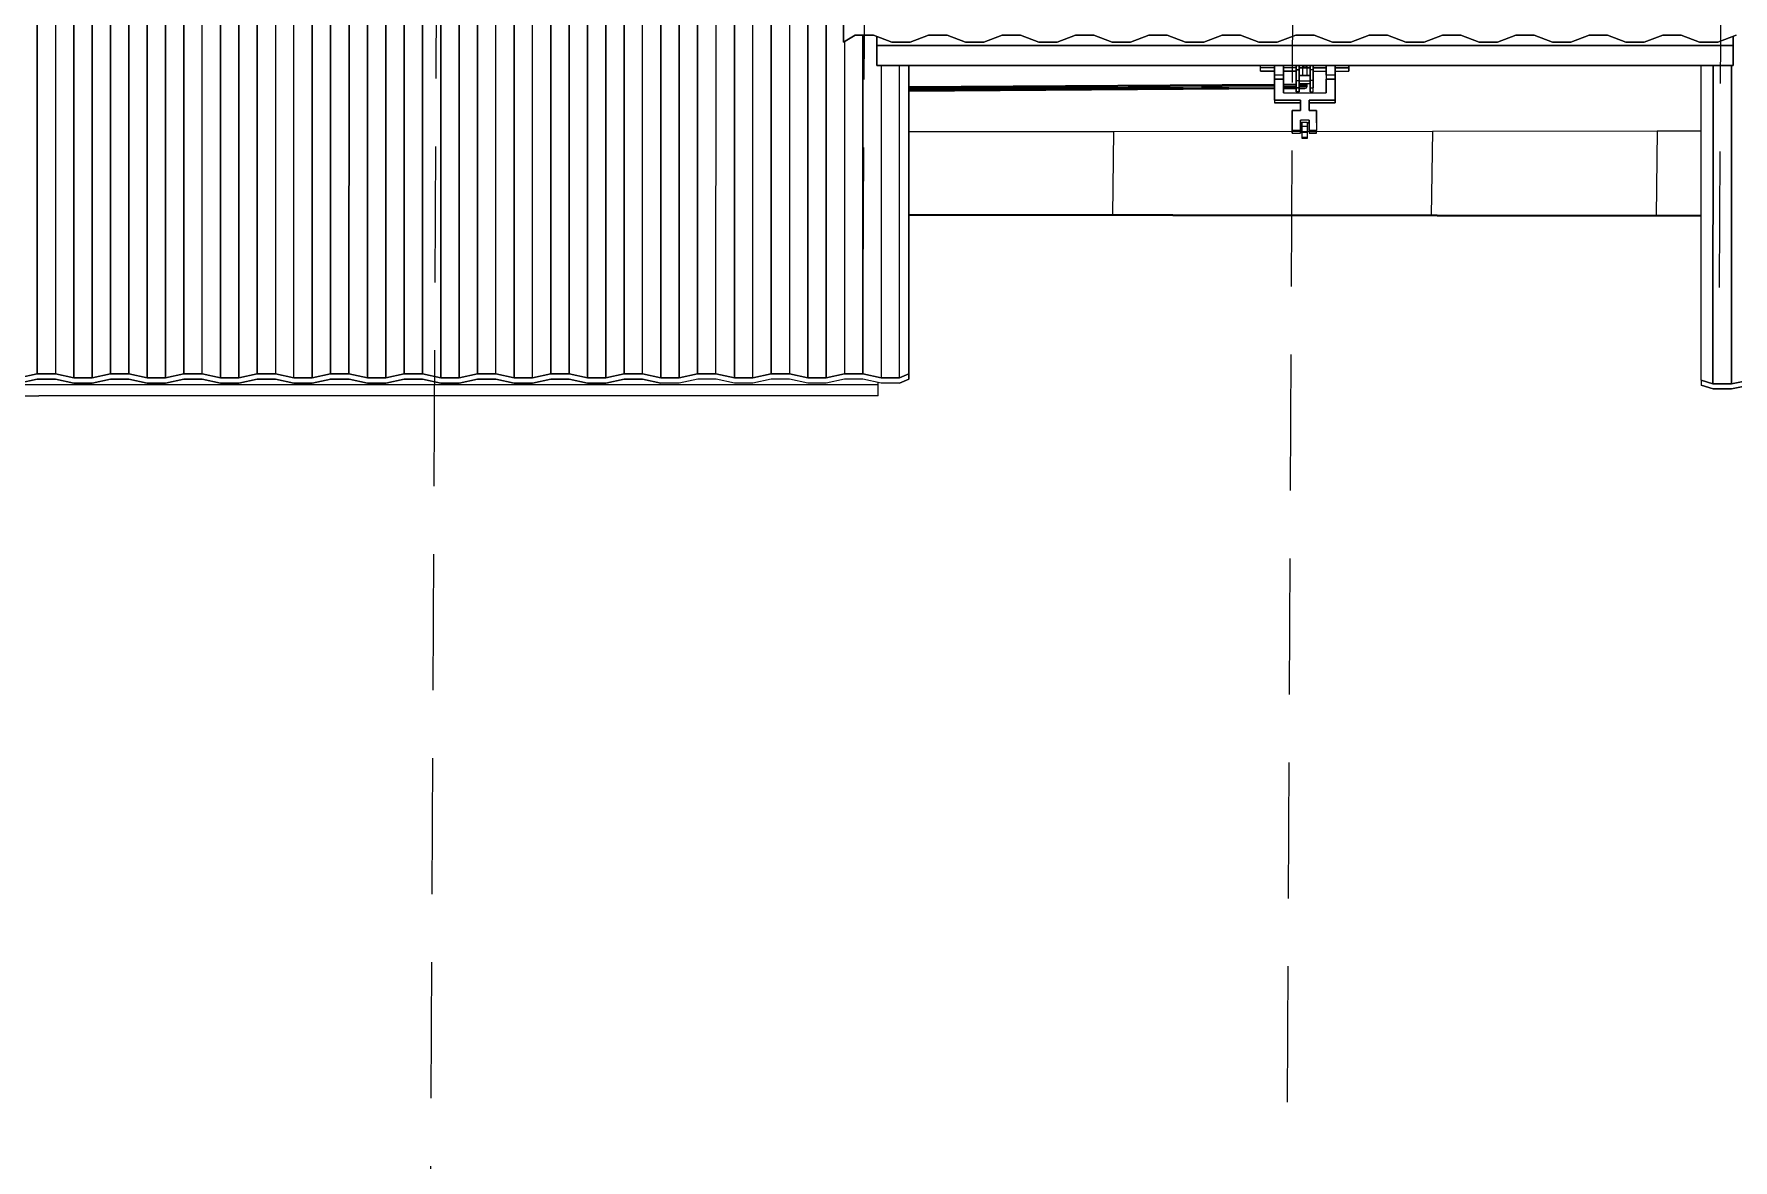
# Model space of a CAD drawing. Header units: millimetres. Extents: x -4997 to -4876, y -8737 to -8661.
# Drawn here: x -4934.07 to -4926.13, y -8713.15 to -8707.89 of the extents above; entities that cross this region are included whole.
import ezdxf

# ---------------------------------------------------------------- set-up
doc = ezdxf.new("R2010")
doc.units = ezdxf.units.MM
doc.header["$LTSCALE"] = 0.1
doc.linetypes.add('HIDDEN', pattern=[9.525, 6.35, -3.175])
for name, color, linetype in [('cobertura nova', 4, 'Continuous'), ('hachuras cobertura', 251, 'Continuous'), ('imagem', 7, 'Continuous'), ('layout cobertura', 251, 'Continuous'), ('visto', 9, 'Continuous')]:
    doc.layers.add(name, color=color, linetype=linetype)
doc.layers.add('coberturas', color=7, linetype='Continuous', lineweight=40)
picture_1 = doc.add_image_def('image1.jpg', size_in_pixel=(1920, 1080))

msp = doc.modelspace()

# ---------------------------------------------------------------- linework, layer by layer
at = {"layer": 'cobertura nova'}
for p, q in [((-4930.2881, -8701.5889), (-4930.2882, -8707.9273)), ((-4930.2882, -8707.927), (-4930.2881, -8701.5889)), ((-4930.288, -8707.8839), (-4930.2882, -8707.9273)), ((-4930.2882, -8707.9273), (-4930.288, -8707.8839)), ((-4930.2328, -8707.8935), (-4930.2882, -8707.9273)), ((-4930.2882, -8707.9273), (-4930.2328, -8707.8935)), ((-4930.2882, -8707.9273), (-4930.2882, -8707.9273)), ((-4930.2328, -8707.8935), (-4930.2328, -8707.8935)), ((-4930.2328, -8707.8935), (-4930.2328, -8707.8935)), ((-4930.1471, -8707.8935), (-4930.2328, -8707.8935)), ((-4930.2328, -8707.8935), (-4930.1471, -8707.8935)), ((-4930.1471, -8707.8935), (-4930.1471, -8707.8935)), ((-4930.1471, -8707.8935), (-4930.0614, -8707.9273)), ((-4930.0614, -8707.9273), (-4930.1471, -8707.8935)), ((-4930.1328, -8707.8991), (-4930.1328, -8707.973)), ((-4930.1328, -8707.9428), (-4930.1328, -8707.8991)), ((-4930.1328, -8707.8991), (-4930.1328, -8707.9428)), ((-4930.0528, -8707.9428), (-4930.1328, -8707.9428)), ((-4930.1328, -8708.0358), (-4930.1328, -8707.9428)), ((-4930.1328, -8707.9428), (-4930.0528, -8707.9428)), ((-4930.1328, -8707.9428), (-4930.1328, -8708.0358)), ((-4929.9757, -8707.9273), (-4930.0614, -8707.9273)), ((-4930.0614, -8707.9273), (-4929.9757, -8707.9273)), ((-4926.2128, -8707.9428), (-4930.0528, -8707.9428)), ((-4930.0528, -8707.9428), (-4926.2128, -8707.9428)), ((-4929.89, -8707.8935), (-4929.9757, -8707.9273)), ((-4929.9757, -8707.9273), (-4929.89, -8707.8935)), ((-4929.89, -8707.8935), (-4929.89, -8707.8935)), ((-4929.89, -8707.8935), (-4929.8043, -8707.8935)), ((-4929.8043, -8707.8935), (-4929.89, -8707.8935)), ((-4929.89, -8707.8935), (-4929.89, -8707.8935)), ((-4929.8043, -8707.8935), (-4929.8043, -8707.8935)), ((-4929.8043, -8707.8935), (-4929.7186, -8707.9273)), ((-4929.7186, -8707.9273), (-4929.8043, -8707.8935)), ((-4929.6328, -8707.9273), (-4929.7186, -8707.9273)), ((-4929.7186, -8707.9273), (-4929.6328, -8707.9273)), ((-4929.5471, -8707.8935), (-4929.6328, -8707.9273)), ((-4929.6328, -8707.9273), (-4929.5471, -8707.8935)), ((-4929.6328, -8707.9273), (-4929.6328, -8707.9273)), ((-4929.6328, -8707.9273), (-4929.6328, -8707.9273)), ((-4929.5471, -8707.8935), (-4929.5471, -8707.8935)), ((-4929.5471, -8707.8935), (-4929.4614, -8707.8935)), ((-4929.4614, -8707.8935), (-4929.5471, -8707.8935)), ((-4929.5471, -8707.8935), (-4929.5471, -8707.8935)), ((-4929.4614, -8707.8935), (-4929.4614, -8707.8935)), ((-4929.4614, -8707.8935), (-4929.3757, -8707.9273)), ((-4929.3757, -8707.9273), (-4929.4614, -8707.8935)), ((-4929.3757, -8707.9273), (-4929.3757, -8707.9273)), ((-4929.29, -8707.9273), (-4929.3757, -8707.9273)), ((-4929.3757, -8707.9273), (-4929.3757, -8707.9273)), ((-4929.3757, -8707.9273), (-4929.29, -8707.9273)), ((-4929.2043, -8707.8935), (-4929.29, -8707.9273)), ((-4929.29, -8707.9273), (-4929.2043, -8707.8935)), ((-4929.29, -8707.9273), (-4929.29, -8707.9273)), ((-4929.29, -8707.9273), (-4929.29, -8707.9273)), ((-4929.2043, -8707.8935), (-4929.2043, -8707.8935)), ((-4929.2043, -8707.8935), (-4929.1186, -8707.8935)), ((-4929.1186, -8707.8935), (-4929.2043, -8707.8935)), ((-4929.2043, -8707.8935), (-4929.2043, -8707.8935)), ((-4929.1186, -8707.8935), (-4929.1186, -8707.8935)), ((-4929.1186, -8707.8935), (-4929.0328, -8707.9273)), ((-4929.0328, -8707.9273), (-4929.1186, -8707.8935)), ((-4929.0328, -8707.9273), (-4929.0328, -8707.9273)), ((-4928.9471, -8707.9273), (-4929.0328, -8707.9273)), ((-4929.0328, -8707.9273), (-4929.0328, -8707.9273)), ((-4929.0328, -8707.9273), (-4928.9471, -8707.9273)), ((-4928.8614, -8707.8935), (-4928.9471, -8707.9273)), ((-4928.9471, -8707.9273), (-4928.8614, -8707.8935)), ((-4928.9471, -8707.9273), (-4928.9471, -8707.9273)), ((-4928.9471, -8707.9273), (-4928.9471, -8707.9273)), ((-4928.7757, -8707.8935), (-4928.8614, -8707.8935)), ((-4928.8614, -8707.8935), (-4928.8614, -8707.8935)), ((-4928.8614, -8707.8935), (-4928.7757, -8707.8935)), ((-4928.8614, -8707.8935), (-4928.8614, -8707.8935)), ((-4928.69, -8707.9273), (-4928.7757, -8707.8935)), ((-4928.7757, -8707.8935), (-4928.7757, -8707.8935)), ((-4928.7757, -8707.8935), (-4928.69, -8707.9273)), ((-4928.7757, -8707.8935), (-4928.7757, -8707.8935)), ((-4928.69, -8707.9273), (-4928.69, -8707.9273)), ((-4928.69, -8707.9273), (-4928.6043, -8707.9273)), ((-4928.6043, -8707.9273), (-4928.69, -8707.9273)), ((-4928.69, -8707.9273), (-4928.69, -8707.9273)), ((-4928.6043, -8707.9273), (-4928.5186, -8707.8935)), ((-4928.5186, -8707.8935), (-4928.6043, -8707.9273)), ((-4928.6043, -8707.9273), (-4928.6043, -8707.9273)), ((-4928.5186, -8707.8935), (-4928.5186, -8707.8935)), ((-4928.5186, -8707.8935), (-4928.4328, -8707.8935)), ((-4928.5186, -8707.8935), (-4928.5186, -8707.8935)), ((-4928.4328, -8707.8935), (-4928.5186, -8707.8935)), ((-4928.4328, -8707.8935), (-4928.4328, -8707.8935)), ((-4928.4328, -8707.8935), (-4928.3471, -8707.9273)), ((-4928.3471, -8707.9273), (-4928.4328, -8707.8935)), ((-4928.3471, -8707.9273), (-4928.3471, -8707.9273)), ((-4928.2614, -8707.9273), (-4928.3471, -8707.9273)), ((-4928.3471, -8707.9273), (-4928.3471, -8707.9273)), ((-4928.3471, -8707.9273), (-4928.2614, -8707.9273)), ((-4928.1757, -8707.8935), (-4928.2614, -8707.9273)), ((-4928.2614, -8707.9273), (-4928.1757, -8707.8935)), ((-4928.2614, -8707.9273), (-4928.2614, -8707.9273)), ((-4928.2614, -8707.9273), (-4928.2614, -8707.9273)), ((-4928.1757, -8707.8935), (-4928.1757, -8707.8935)), ((-4928.1757, -8707.8935), (-4928.09, -8707.8935)), ((-4928.09, -8707.8935), (-4928.1757, -8707.8935)), ((-4928.1757, -8707.8935), (-4928.1757, -8707.8935)), ((-4928.09, -8707.8935), (-4928.09, -8707.8935)), ((-4928.09, -8707.8935), (-4928.0043, -8707.9273)), ((-4928.0043, -8707.9273), (-4928.09, -8707.8935)), ((-4928.0043, -8707.9273), (-4928.0043, -8707.9273)), ((-4928.0043, -8707.9273), (-4927.9186, -8707.9273)), ((-4928.0043, -8707.9273), (-4928.0043, -8707.9273)), ((-4927.9186, -8707.9273), (-4928.0043, -8707.9273)), ((-4927.9186, -8707.9273), (-4927.8328, -8707.8935)), ((-4927.8328, -8707.8935), (-4927.9186, -8707.9273)), ((-4927.9186, -8707.9273), (-4927.9186, -8707.9273)), ((-4927.8328, -8707.8935), (-4927.8328, -8707.8935)), ((-4927.7471, -8707.8935), (-4927.8328, -8707.8935)), ((-4927.8328, -8707.8935), (-4927.8328, -8707.8935)), ((-4927.8328, -8707.8935), (-4927.7471, -8707.8935)), ((-4927.6614, -8707.9273), (-4927.7471, -8707.8935)), ((-4927.7471, -8707.8935), (-4927.7471, -8707.8935)), ((-4927.7471, -8707.8935), (-4927.6614, -8707.9273)), ((-4927.7471, -8707.8935), (-4927.7471, -8707.8935)), ((-4927.6614, -8707.9273), (-4927.6614, -8707.9273)), ((-4927.6614, -8707.9273), (-4927.5757, -8707.9273)), ((-4927.5757, -8707.9273), (-4927.6614, -8707.9273)), ((-4927.6614, -8707.9273), (-4927.6614, -8707.9273)), ((-4927.5757, -8707.9273), (-4927.49, -8707.8935)), ((-4927.49, -8707.8935), (-4927.5757, -8707.9273)), ((-4927.5757, -8707.9273), (-4927.5757, -8707.9273)), ((-4927.49, -8707.8935), (-4927.49, -8707.8935)), ((-4927.49, -8707.8935), (-4927.4043, -8707.8935)), ((-4927.4043, -8707.8935), (-4927.49, -8707.8935)), ((-4927.4043, -8707.8935), (-4927.4043, -8707.8935)), ((-4927.3186, -8707.9273), (-4927.4043, -8707.8935)), ((-4927.4043, -8707.8935), (-4927.4043, -8707.8935)), ((-4927.4043, -8707.8935), (-4927.3186, -8707.9273)), ((-4927.3186, -8707.9273), (-4927.3186, -8707.9273)), ((-4927.3186, -8707.9273), (-4927.2328, -8707.9273)), ((-4927.2328, -8707.9273), (-4927.3186, -8707.9273)), ((-4927.3186, -8707.9273), (-4927.3186, -8707.9273)), ((-4927.2328, -8707.9273), (-4927.1471, -8707.8935)), ((-4927.1471, -8707.8935), (-4927.2328, -8707.9273)), ((-4927.2328, -8707.9273), (-4927.2328, -8707.9273)), ((-4927.1471, -8707.8935), (-4927.1471, -8707.8935)), ((-4927.0614, -8707.8935), (-4927.1471, -8707.8935)), ((-4927.1471, -8707.8935), (-4927.1471, -8707.8935)), ((-4927.1471, -8707.8935), (-4927.0614, -8707.8935)), ((-4926.9757, -8707.9273), (-4927.0614, -8707.8935)), ((-4927.0614, -8707.8935), (-4927.0614, -8707.8935)), ((-4927.0614, -8707.8935), (-4926.9757, -8707.9273)), ((-4927.0614, -8707.8935), (-4927.0614, -8707.8935)), ((-4926.89, -8707.9273), (-4926.9757, -8707.9273)), ((-4926.9757, -8707.9273), (-4926.9757, -8707.9273)), ((-4926.9757, -8707.9273), (-4926.89, -8707.9273)), ((-4926.9757, -8707.9273), (-4926.9757, -8707.9273)), ((-4926.8043, -8707.8935), (-4926.89, -8707.9273)), ((-4926.89, -8707.9273), (-4926.8043, -8707.8935)), ((-4926.89, -8707.9273), (-4926.89, -8707.9273)), ((-4926.89, -8707.9273), (-4926.89, -8707.9273)), ((-4926.8043, -8707.8935), (-4926.8043, -8707.8935)), ((-4926.8043, -8707.8935), (-4926.7186, -8707.8935)), ((-4926.7186, -8707.8935), (-4926.8043, -8707.8935)), ((-4926.8043, -8707.8935), (-4926.8043, -8707.8935)), ((-4926.7186, -8707.8935), (-4926.7186, -8707.8935)), ((-4926.7186, -8707.8935), (-4926.6328, -8707.9273)), ((-4926.6328, -8707.9273), (-4926.7186, -8707.8935)), ((-4926.6328, -8707.9273), (-4926.6328, -8707.9273)), ((-4926.5471, -8707.9273), (-4926.6328, -8707.9273)), ((-4926.6328, -8707.9273), (-4926.6328, -8707.9273)), ((-4926.6328, -8707.9273), (-4926.5471, -8707.9273)), ((-4926.4614, -8707.8935), (-4926.5471, -8707.9273)), ((-4926.5471, -8707.9273), (-4926.4614, -8707.8935)), ((-4926.5471, -8707.9273), (-4926.5471, -8707.9273)), ((-4926.5471, -8707.9273), (-4926.5471, -8707.9273)), ((-4926.4614, -8707.8935), (-4926.3757, -8707.8935)), ((-4926.3757, -8707.8935), (-4926.4614, -8707.8935)), ((-4926.4614, -8707.8935), (-4926.4614, -8707.8935)), ((-4926.3757, -8707.8935), (-4926.29, -8707.9273)), ((-4926.3757, -8707.8935), (-4926.3757, -8707.8935)), ((-4926.29, -8707.9273), (-4926.3757, -8707.8935)), ((-4926.29, -8707.9273), (-4926.29, -8707.9273)), ((-4926.29, -8707.9273), (-4926.2043, -8707.9273)), ((-4926.2043, -8707.9273), (-4926.29, -8707.9273)), ((-4926.1328, -8707.9428), (-4926.2128, -8707.9428)), ((-4926.2128, -8707.9428), (-4926.1328, -8707.9428)), ((-4926.2043, -8707.9273), (-4926.1186, -8707.8935)), ((-4926.1186, -8707.8935), (-4926.2043, -8707.9273)), ((-4926.2043, -8707.9273), (-4926.2043, -8707.9273)), ((-4926.1328, -8707.8991), (-4926.1328, -8707.9428)), ((-4926.1328, -8707.8991), (-4926.1328, -8707.9731)), ((-4926.1328, -8707.9428), (-4926.1328, -8707.8991)), ((-4926.1328, -8707.9428), (-4926.1328, -8708.0358)), ((-4926.1328, -8708.0358), (-4926.1328, -8707.9428)), ((-4930.1328, -8707.973), (-4930.1328, -8708.0358)), ((-4930.1328, -8708.0358), (-4930.0528, -8708.0358)), ((-4930.0528, -8708.0358), (-4930.1328, -8708.0358)), ((-4930.1328, -8708.0358), (-4930.1328, -8708.0358)), ((-4930.0528, -8708.0358), (-4926.2128, -8708.0358)), ((-4926.2128, -8708.0358), (-4930.0528, -8708.0358)), ((-4929.9828, -8708.0358), (-4929.9828, -8709.4765)), ((-4929.9827, -8709.5004), (-4929.9826, -8708.0358)), ((-4928.3405, -8708.0462), (-4928.3405, -8708.0358)), ((-4928.2743, -8708.0358), (-4928.2743, -8708.0814)), ((-4928.2743, -8708.0814), (-4928.2743, -8708.0358)), ((-4928.2324, -8708.0358), (-4928.2324, -8708.0814)), ((-4928.2324, -8708.0814), (-4928.2324, -8708.0358)), ((-4928.1735, -8708.0565), (-4928.1735, -8708.0358)), ((-4928.1735, -8708.0358), (-4928.1735, -8708.0565)), ((-4928.159, -8708.0565), (-4928.159, -8708.0358)), ((-4928.159, -8708.0358), (-4928.159, -8708.0464)), ((-4928.159, -8708.0358), (-4928.159, -8708.0565)), ((-4928.1442, -8708.0358), (-4928.1442, -8708.0773)), ((-4928.1441, -8708.0358), (-4928.1442, -8708.0773)), ((-4928.1409, -8708.0464), (-4928.1409, -8708.0358)), ((-4928.1408, -8708.0358), (-4928.1408, -8708.0464)), ((-4928.1329, -8708.0358), (-4928.1329, -8708.0464)), ((-4928.1328, -8708.0358), (-4928.1329, -8708.0464)), ((-4928.125, -8708.0358), (-4928.125, -8708.0464)), ((-4928.1249, -8708.0358), (-4928.125, -8708.0464)), ((-4928.1217, -8708.0773), (-4928.1217, -8708.0358)), ((-4928.1079, -8708.0358), (-4928.1079, -8708.0565)), ((-4928.1079, -8708.0565), (-4928.1079, -8708.0358)), ((-4928.1079, -8708.0358), (-4928.1079, -8708.0464)), ((-4928.1079, -8708.0378), (-4928.1079, -8708.0378)), ((-4928.0935, -8708.0565), (-4928.0935, -8708.0358)), ((-4928.0935, -8708.0358), (-4928.0935, -8708.0565)), ((-4928.0935, -8708.0462), (-4928.0935, -8708.0358)), ((-4928.0935, -8708.0378), (-4928.0935, -8708.0378)), ((-4928.0333, -8708.0358), (-4928.0333, -8708.0814)), ((-4928.0333, -8708.0814), (-4928.0333, -8708.0358)), ((-4927.9914, -8708.0814), (-4927.9914, -8708.0358)), ((-4927.9914, -8708.0358), (-4927.9914, -8708.0814)), ((-4927.9268, -8708.0538), (-4927.9268, -8708.0358)), ((-4927.9268, -8708.0462), (-4927.9268, -8708.0358)), ((-4927.9268, -8708.0358), (-4927.9268, -8708.0462)), ((-4926.2816, -8709.5053), (-4926.2815, -8708.0358)), ((-4926.2128, -8708.0358), (-4926.1328, -8708.0358)), ((-4926.1328, -8708.0358), (-4926.2128, -8708.0358)), ((-4926.1328, -8707.9731), (-4926.1328, -8708.0358)), ((-4928.2743, -8708.0462), (-4928.3405, -8708.0462)), ((-4928.3405, -8708.0624), (-4928.3405, -8708.0462)), ((-4928.2743, -8708.0624), (-4928.3405, -8708.0624)), ((-4928.3405, -8708.0624), (-4928.2743, -8708.0624)), ((-4928.2743, -8708.1242), (-4928.2743, -8708.0624)), ((-4928.2743, -8708.0814), (-4928.2743, -8708.0994)), ((-4928.2324, -8708.0814), (-4928.2743, -8708.0814)), ((-4928.2743, -8708.0993), (-4928.2743, -8708.0814)), ((-4928.2743, -8708.1628), (-4928.2743, -8708.0993)), ((-4928.2743, -8708.0993), (-4928.2324, -8708.0993)), ((-4928.2743, -8708.0994), (-4928.2743, -8708.1629)), ((-4928.2324, -8708.0994), (-4928.2743, -8708.0994)), ((-4928.2743, -8708.1628), (-4928.2743, -8708.1112)), ((-4928.2743, -8708.1112), (-4928.2743, -8708.1269)), ((-4928.1735, -8708.0462), (-4928.2324, -8708.0462)), ((-4928.1735, -8708.0624), (-4928.2324, -8708.0624)), ((-4928.2324, -8708.0624), (-4928.1735, -8708.0624)), ((-4928.2324, -8708.0993), (-4928.2324, -8708.0624)), ((-4928.2324, -8708.0814), (-4928.2324, -8708.0993)), ((-4928.2324, -8708.0993), (-4928.2324, -8708.1628)), ((-4928.2324, -8708.1629), (-4928.2324, -8708.0994)), ((-4928.2324, -8708.0994), (-4928.2324, -8708.1111)), ((-4928.2324, -8708.1628), (-4928.2324, -8708.1111)), ((-4928.2324, -8708.1112), (-4928.2324, -8708.1628)), ((-4928.2324, -8708.1113), (-4928.2324, -8708.1239)), ((-4928.1735, -8708.1059), (-4928.1735, -8708.0565)), ((-4928.1735, -8708.0565), (-4928.1735, -8708.0565)), ((-4928.1735, -8708.0565), (-4928.159, -8708.0565)), ((-4928.159, -8708.0565), (-4928.1735, -8708.0565)), ((-4928.1735, -8708.0565), (-4928.1735, -8708.1059)), ((-4928.1735, -8708.1406), (-4928.1735, -8708.1059)), ((-4928.1735, -8708.1059), (-4928.159, -8708.1059)), ((-4928.1735, -8708.1059), (-4928.1735, -8708.1406)), ((-4928.159, -8708.0464), (-4928.159, -8708.082)), ((-4928.159, -8708.0464), (-4928.159, -8708.0464)), ((-4928.159, -8708.0464), (-4928.1442, -8708.0464)), ((-4928.1442, -8708.0464), (-4928.159, -8708.0464)), ((-4928.159, -8708.1059), (-4928.159, -8708.0565)), ((-4928.159, -8708.0565), (-4928.159, -8708.1059)), ((-4928.159, -8708.082), (-4928.159, -8708.1071)), ((-4928.159, -8708.082), (-4928.159, -8708.082)), ((-4928.159, -8708.082), (-4928.1079, -8708.082)), ((-4928.1079, -8708.082), (-4928.159, -8708.082)), ((-4928.159, -8708.1406), (-4928.159, -8708.1059)), ((-4928.159, -8708.1059), (-4928.159, -8708.1406)), ((-4928.159, -8708.1205), (-4928.159, -8708.1071)), ((-4928.159, -8708.1071), (-4928.1079, -8708.1071)), ((-4928.159, -8708.1071), (-4928.159, -8708.1205)), ((-4928.159, -8708.1205), (-4928.1079, -8708.1205)), ((-4928.159, -8708.1205), (-4928.159, -8708.1234)), ((-4928.1442, -8708.1205), (-4928.1442, -8708.1329)), ((-4928.1435, -8708.1205), (-4928.1442, -8708.1329)), ((-4928.1441, -8708.0464), (-4928.1079, -8708.0464)), ((-4928.1079, -8708.0464), (-4928.1441, -8708.0464)), ((-4928.1409, -8708.126), (-4928.1409, -8708.1205)), ((-4928.1401, -8708.1205), (-4928.1409, -8708.126)), ((-4928.1329, -8708.1205), (-4928.1329, -8708.1232)), ((-4928.1325, -8708.1205), (-4928.1329, -8708.1232)), ((-4928.125, -8708.126), (-4928.1246, -8708.1205)), ((-4928.125, -8708.126), (-4928.125, -8708.1205)), ((-4928.1217, -8708.1329), (-4928.1217, -8708.1205)), ((-4928.1079, -8708.0565), (-4928.1079, -8708.1059)), ((-4928.0935, -8708.0565), (-4928.1079, -8708.0565)), ((-4928.1079, -8708.1059), (-4928.1079, -8708.0565)), ((-4928.1079, -8708.1059), (-4928.1079, -8708.1406)), ((-4928.0935, -8708.1059), (-4928.1079, -8708.1059)), ((-4928.1079, -8708.1406), (-4928.1079, -8708.1059)), ((-4928.0935, -8708.0624), (-4928.0935, -8708.0462)), ((-4928.0935, -8708.0462), (-4928.0333, -8708.0462)), ((-4928.0935, -8708.089), (-4928.0935, -8708.0462)), ((-4928.0333, -8708.0462), (-4928.0935, -8708.0462)), ((-4928.0935, -8708.1059), (-4928.0935, -8708.0565)), ((-4928.0935, -8708.0565), (-4928.0935, -8708.1059)), ((-4928.0935, -8708.0624), (-4928.0333, -8708.0624)), ((-4928.0935, -8708.1406), (-4928.0935, -8708.1059)), ((-4928.0935, -8708.1059), (-4928.0935, -8708.1406)), ((-4928.0333, -8708.0814), (-4928.0333, -8708.0624)), ((-4928.0333, -8708.0624), (-4928.0333, -8708.1111)), ((-4928.0333, -8708.0814), (-4928.0333, -8708.0993)), ((-4927.9914, -8708.0814), (-4928.0333, -8708.0814)), ((-4928.0333, -8708.1628), (-4928.0333, -8708.0993)), ((-4928.0333, -8708.0993), (-4927.9914, -8708.0993)), ((-4928.0333, -8708.0994), (-4928.0333, -8708.1629)), ((-4927.9914, -8708.0994), (-4928.0333, -8708.0994)), ((-4928.0333, -8708.1111), (-4928.0333, -8708.1111)), ((-4928.0333, -8708.1111), (-4928.0333, -8708.1626)), ((-4928.0333, -8708.1112), (-4928.0333, -8708.1112)), ((-4927.9914, -8708.0462), (-4927.9268, -8708.0462)), ((-4927.9268, -8708.0462), (-4927.9914, -8708.0462)), ((-4927.9914, -8708.0624), (-4927.9268, -8708.0624)), ((-4927.9914, -8708.0993), (-4927.9914, -8708.0814)), ((-4927.9914, -8708.0814), (-4927.9914, -8708.0993)), ((-4927.9914, -8708.0993), (-4927.9914, -8708.1628)), ((-4927.9914, -8708.1629), (-4927.9914, -8708.0994)), ((-4927.9268, -8708.0624), (-4927.9268, -8708.0462)), ((-4927.9268, -8708.0462), (-4927.9268, -8708.0624)), ((-4927.9268, -8708.0538), (-4927.9268, -8708.0624)), ((-4928.2743, -8708.1242), (-4929.9826, -8708.1359)), ((-4929.9826, -8708.137), (-4928.2743, -8708.1269)), ((-4929.9826, -8708.1389), (-4928.2743, -8708.1271)), ((-4929.9826, -8708.1413), (-4928.2743, -8708.1336)), ((-4929.9826, -8708.1459), (-4928.2743, -8708.134)), ((-4929.9826, -8708.1483), (-4928.2743, -8708.1405)), ((-4929.9826, -8708.1529), (-4928.2743, -8708.1408)), ((-4928.2743, -8708.1435), (-4929.9826, -8708.1539)), ((-4929.9826, -8708.1558), (-4928.2743, -8708.1436)), ((-4928.2743, -8708.1983), (-4928.2743, -8708.1628)), ((-4928.2743, -8708.1629), (-4928.2743, -8708.1984)), ((-4928.2743, -8708.1984), (-4928.2743, -8708.1983)), ((-4928.2324, -8708.1983), (-4928.2743, -8708.1983)), ((-4928.2743, -8708.1983), (-4928.2743, -8708.1984)), ((-4928.2743, -8708.1984), (-4928.2743, -8708.2102)), ((-4928.2743, -8708.1984), (-4928.2324, -8708.1984)), ((-4928.1735, -8708.1235), (-4928.2324, -8708.1239)), ((-4928.2324, -8708.1267), (-4928.1735, -8708.1263)), ((-4928.2324, -8708.1268), (-4928.1735, -8708.1264)), ((-4928.2324, -8708.1334), (-4928.1735, -8708.1331)), ((-4928.2324, -8708.1337), (-4928.1735, -8708.1333)), ((-4928.2324, -8708.1403), (-4928.1735, -8708.14)), ((-4928.2324, -8708.1405), (-4928.1735, -8708.1401)), ((-4928.1735, -8708.1429), (-4928.2324, -8708.1432)), ((-4928.2324, -8708.1433), (-4928.1735, -8708.1429)), ((-4928.2324, -8708.1628), (-4928.1526, -8708.1628)), ((-4928.1526, -8708.1983), (-4928.2324, -8708.1983)), ((-4928.2324, -8708.1984), (-4928.1526, -8708.1984)), ((-4928.1735, -8708.1593), (-4928.1735, -8708.1406)), ((-4928.1735, -8708.1406), (-4928.1735, -8708.1406)), ((-4928.1735, -8708.1406), (-4928.159, -8708.1406)), ((-4928.159, -8708.1406), (-4928.1735, -8708.1406)), ((-4928.1735, -8708.1406), (-4928.1735, -8708.1593)), ((-4928.1735, -8708.1429), (-4928.1735, -8708.1541)), ((-4928.1735, -8708.1541), (-4928.1735, -8708.1593)), ((-4928.159, -8708.1593), (-4928.1735, -8708.1593)), ((-4928.1735, -8708.1593), (-4928.1735, -8708.1593)), ((-4928.1735, -8708.1593), (-4928.159, -8708.1593)), ((-4928.1442, -8708.1233), (-4928.159, -8708.1234)), ((-4928.159, -8708.1263), (-4928.1442, -8708.1262)), ((-4928.159, -8708.1262), (-4928.1442, -8708.1262)), ((-4928.159, -8708.1332), (-4928.1217, -8708.1329)), ((-4928.159, -8708.1331), (-4928.1217, -8708.1329)), ((-4928.159, -8708.14), (-4928.125, -8708.1398)), ((-4928.159, -8708.1399), (-4928.125, -8708.1398)), ((-4928.159, -8708.1593), (-4928.159, -8708.1406)), ((-4928.159, -8708.1406), (-4928.159, -8708.1593)), ((-4928.1329, -8708.1426), (-4928.159, -8708.1428)), ((-4928.159, -8708.1428), (-4928.1329, -8708.1426)), ((-4928.159, -8708.1428), (-4928.159, -8708.1541)), ((-4928.159, -8708.1541), (-4928.159, -8708.1593)), ((-4928.1526, -8708.1628), (-4928.1131, -8708.1628)), ((-4928.1526, -8708.246), (-4928.1526, -8708.1983)), ((-4928.1526, -8708.1984), (-4928.1526, -8708.2102)), ((-4928.1526, -8708.1984), (-4928.1526, -8708.246)), ((-4928.1409, -8708.126), (-4928.1442, -8708.1329)), ((-4928.1329, -8708.1232), (-4928.1409, -8708.126)), ((-4928.1409, -8708.1262), (-4928.125, -8708.126)), ((-4928.1409, -8708.1261), (-4928.125, -8708.126)), ((-4928.125, -8708.126), (-4928.1329, -8708.1232)), ((-4928.1329, -8708.1426), (-4928.125, -8708.1398)), ((-4928.1217, -8708.1329), (-4928.125, -8708.126)), ((-4928.125, -8708.1398), (-4928.1217, -8708.1329)), ((-4928.1131, -8708.1628), (-4928.0333, -8708.1628)), ((-4928.0333, -8708.1983), (-4928.1131, -8708.1983)), ((-4928.1131, -8708.1983), (-4928.1131, -8708.246)), ((-4928.1131, -8708.1984), (-4928.0333, -8708.1984)), ((-4928.1131, -8708.246), (-4928.1131, -8708.1984)), ((-4928.1079, -8708.1406), (-4928.1079, -8708.1593)), ((-4928.1079, -8708.1593), (-4928.1079, -8708.1406)), ((-4928.1079, -8708.1406), (-4928.0935, -8708.1406)), ((-4928.1079, -8708.1593), (-4928.0935, -8708.1593)), ((-4928.0935, -8708.1406), (-4928.0935, -8708.1406)), ((-4928.0935, -8708.1593), (-4928.0935, -8708.1406)), ((-4928.0935, -8708.1593), (-4928.0935, -8708.1541)), ((-4928.0935, -8708.1593), (-4928.0935, -8708.1593)), ((-4928.0935, -8708.1593), (-4928.0935, -8708.1593)), ((-4927.9914, -8708.1983), (-4928.0333, -8708.1983)), ((-4928.0333, -8708.1984), (-4927.9914, -8708.1984)), ((-4927.9914, -8708.1628), (-4927.9914, -8708.1983)), ((-4927.9914, -8708.1746), (-4927.9914, -8708.1628)), ((-4927.9914, -8708.1984), (-4927.9914, -8708.1629)), ((-4927.9914, -8708.1983), (-4927.9914, -8708.1984)), ((-4927.9914, -8708.1984), (-4927.9914, -8708.1983)), ((-4927.9914, -8708.2102), (-4927.9914, -8708.1984)), ((-4927.9914, -8708.1984), (-4927.9914, -8708.2102)), ((-4928.2743, -8708.21), (-4928.2324, -8708.21)), ((-4928.2324, -8708.2102), (-4928.2743, -8708.2102)), ((-4928.2324, -8708.21), (-4928.1526, -8708.2101)), ((-4928.1526, -8708.2102), (-4928.2324, -8708.2102)), ((-4928.1919, -8708.2915), (-4928.1919, -8708.246)), ((-4928.1919, -8708.246), (-4928.1526, -8708.246)), ((-4928.1526, -8708.246), (-4928.1919, -8708.246)), ((-4928.1919, -8708.246), (-4928.1919, -8708.246)), ((-4928.1919, -8708.246), (-4928.1919, -8708.2915)), ((-4928.1919, -8708.2577), (-4928.1919, -8708.2915)), ((-4928.1526, -8708.2101), (-4928.1526, -8708.2459)), ((-4928.1131, -8708.2101), (-4928.0333, -8708.2101)), ((-4928.0333, -8708.2102), (-4928.1131, -8708.2102)), ((-4928.1131, -8708.246), (-4928.0778, -8708.246)), ((-4928.0778, -8708.246), (-4928.1131, -8708.246)), ((-4928.0778, -8708.246), (-4928.0778, -8708.2915)), ((-4928.0778, -8708.2915), (-4928.0778, -8708.246)), ((-4928.0778, -8708.246), (-4928.0778, -8708.246)), ((-4928.0778, -8708.3032), (-4928.0778, -8708.2577)), ((-4928.0333, -8708.2101), (-4927.9914, -8708.2101)), ((-4927.9914, -8708.2102), (-4928.0333, -8708.2102)), ((-4927.9914, -8708.2102), (-4927.9914, -8708.2102)), ((-4928.1919, -8708.3397), (-4928.1919, -8708.2915)), ((-4928.1919, -8708.2915), (-4928.1919, -8708.3397)), ((-4928.1526, -8708.3397), (-4928.1919, -8708.3397)), ((-4928.1919, -8708.3514), (-4928.1919, -8708.3397)), ((-4928.1919, -8708.3397), (-4928.1526, -8708.3397)), ((-4928.1919, -8708.3397), (-4928.1919, -8708.3514)), ((-4928.1919, -8708.3514), (-4928.1526, -8708.3514)), ((-4928.1131, -8708.2915), (-4928.1526, -8708.2915)), ((-4928.1526, -8708.2915), (-4928.1526, -8708.3397)), ((-4928.1526, -8708.3032), (-4928.1526, -8708.2915)), ((-4928.1526, -8708.3397), (-4928.1526, -8708.2915)), ((-4928.1526, -8708.2915), (-4928.1526, -8708.3032)), ((-4928.1459, -8708.3032), (-4928.1526, -8708.3032)), ((-4928.1526, -8708.3032), (-4928.1459, -8708.3032)), ((-4928.1526, -8708.3032), (-4928.1526, -8708.3514)), ((-4928.1526, -8708.3397), (-4928.1526, -8708.3397)), ((-4928.1526, -8708.3397), (-4928.1526, -8708.3514)), ((-4928.1526, -8708.3514), (-4928.1526, -8708.3397)), ((-4928.1459, -8708.3189), (-4928.1459, -8708.2999)), ((-4928.1459, -8708.2999), (-4928.1216, -8708.2999)), ((-4928.1459, -8708.3491), (-4928.1459, -8708.3189)), ((-4928.1459, -8708.3189), (-4928.1216, -8708.3189)), ((-4928.1459, -8708.3728), (-4928.1459, -8708.3491)), ((-4928.1216, -8708.3491), (-4928.1459, -8708.3491)), ((-4928.1216, -8708.2999), (-4928.1216, -8708.3189)), ((-4928.1131, -8708.3032), (-4928.1216, -8708.3032)), ((-4928.1216, -8708.3032), (-4928.1131, -8708.3032)), ((-4928.1216, -8708.3189), (-4928.1216, -8708.3491)), ((-4928.1216, -8708.3491), (-4928.1216, -8708.3728)), ((-4928.1131, -8708.3397), (-4928.1131, -8708.2915)), ((-4928.1131, -8708.2915), (-4928.1131, -8708.3032)), ((-4928.1131, -8708.3032), (-4928.1131, -8708.2915)), ((-4928.1131, -8708.2915), (-4928.1131, -8708.3397)), ((-4928.1131, -8708.3397), (-4928.1131, -8708.3032)), ((-4928.1131, -8708.3032), (-4928.1131, -8708.3397)), ((-4928.0778, -8708.3397), (-4928.1131, -8708.3397)), ((-4928.1131, -8708.3397), (-4928.1131, -8708.3514)), ((-4928.1131, -8708.3397), (-4928.1131, -8708.3397)), ((-4928.0778, -8708.3514), (-4928.1131, -8708.3514)), ((-4928.1131, -8708.3514), (-4928.0778, -8708.3514)), ((-4928.0778, -8708.2915), (-4928.0778, -8708.3397)), ((-4928.0778, -8708.3514), (-4928.0778, -8708.3397)), ((-4928.1459, -8708.3762), (-4928.1459, -8708.3728)), ((-4928.1216, -8708.3728), (-4928.1459, -8708.3728)), ((-4928.1216, -8708.3762), (-4928.1459, -8708.3762)), ((-4928.1216, -8708.3728), (-4928.1216, -8708.3762)), ((-4934.1405, -8709.4951), (-4934.0548, -8709.4765)), ((-4934.0548, -8709.4765), (-4934.1405, -8709.4951)), ((-4934.0547, -8709.5004), (-4934.1404, -8709.519)), ((-4934.1404, -8709.519), (-4934.0547, -8709.5004)), ((-4934.0462, -8709.5275), (-4934.1262, -8709.5275)), ((-4934.0548, -8709.4765), (-4933.9691, -8709.4765)), ((-4933.9691, -8709.4765), (-4934.0548, -8709.4765)), ((-4934.0547, -8709.4765), (-4934.0547, -8709.4765)), ((-4934.0547, -8709.4765), (-4934.0547, -8709.4765)), ((-4933.969, -8709.5004), (-4934.0547, -8709.5004)), ((-4934.0547, -8709.5004), (-4933.969, -8709.5004)), ((-4930.2062, -8709.5275), (-4934.0462, -8709.5275)), ((-4933.9691, -8709.4765), (-4933.8834, -8709.4951)), ((-4933.8834, -8709.4951), (-4933.9691, -8709.4765)), ((-4933.969, -8709.4765), (-4933.969, -8709.4765)), ((-4933.969, -8709.4765), (-4933.969, -8709.4765)), ((-4933.8833, -8709.519), (-4933.969, -8709.5004)), ((-4933.969, -8709.5004), (-4933.8833, -8709.519)), ((-4933.8834, -8709.4951), (-4933.7977, -8709.4951)), ((-4933.7977, -8709.4951), (-4933.8834, -8709.4951)), ((-4933.8833, -8709.4951), (-4933.8833, -8709.4951)), ((-4933.7976, -8709.519), (-4933.8833, -8709.519)), ((-4933.8833, -8709.519), (-4933.7976, -8709.519)), ((-4933.7977, -8709.4951), (-4933.712, -8709.4765)), ((-4933.712, -8709.4765), (-4933.7977, -8709.4951)), ((-4933.7976, -8709.4951), (-4933.7976, -8709.4951)), ((-4933.7976, -8709.4951), (-4933.7976, -8709.4951)), ((-4933.7118, -8709.5004), (-4933.7976, -8709.519)), ((-4933.7976, -8709.519), (-4933.7118, -8709.5004)), ((-4933.712, -8709.4765), (-4933.6262, -8709.4765)), ((-4933.6262, -8709.4765), (-4933.712, -8709.4765)), ((-4933.7118, -8709.4765), (-4933.7118, -8709.4765)), ((-4933.7118, -8709.4765), (-4933.7118, -8709.4765)), ((-4933.6261, -8709.5004), (-4933.7118, -8709.5004)), ((-4933.7118, -8709.5004), (-4933.6261, -8709.5004)), ((-4933.6262, -8709.4765), (-4933.5405, -8709.4951)), ((-4933.5405, -8709.4951), (-4933.6262, -8709.4765)), ((-4933.6261, -8709.4765), (-4933.6261, -8709.4765)), ((-4933.6261, -8709.4765), (-4933.6261, -8709.4765)), ((-4933.5404, -8709.519), (-4933.6261, -8709.5004)), ((-4933.6261, -8709.5004), (-4933.5404, -8709.519)), ((-4933.5405, -8709.4951), (-4933.4548, -8709.4951)), ((-4933.4548, -8709.4951), (-4933.5405, -8709.4951)), ((-4933.5404, -8709.4951), (-4933.5404, -8709.4951)), ((-4933.5404, -8709.4951), (-4933.5404, -8709.4951)), ((-4933.4547, -8709.519), (-4933.5404, -8709.519)), ((-4933.5404, -8709.519), (-4933.4547, -8709.519)), ((-4933.4548, -8709.4951), (-4933.3691, -8709.4765)), ((-4933.3691, -8709.4765), (-4933.4548, -8709.4951)), ((-4933.4547, -8709.4951), (-4933.4547, -8709.4951)), ((-4933.4547, -8709.4951), (-4933.4547, -8709.4951)), ((-4933.369, -8709.5004), (-4933.4547, -8709.519)), ((-4933.4547, -8709.519), (-4933.369, -8709.5004)), ((-4933.3691, -8709.4765), (-4933.2834, -8709.4765)), ((-4933.2834, -8709.4765), (-4933.3691, -8709.4765)), ((-4933.369, -8709.4765), (-4933.369, -8709.4765)), ((-4933.369, -8709.4765), (-4933.369, -8709.4765)), ((-4933.2833, -8709.5004), (-4933.369, -8709.5004)), ((-4933.369, -8709.5004), (-4933.2833, -8709.5004)), ((-4933.2834, -8709.4765), (-4933.1977, -8709.4951)), ((-4933.1977, -8709.4951), (-4933.2834, -8709.4765)), ((-4933.2833, -8709.4765), (-4933.2833, -8709.4765)), ((-4933.2833, -8709.4765), (-4933.2833, -8709.4765)), ((-4933.1976, -8709.519), (-4933.2833, -8709.5004)), ((-4933.2833, -8709.5004), (-4933.1976, -8709.519)), ((-4933.1977, -8709.4951), (-4933.112, -8709.4951)), ((-4933.112, -8709.4951), (-4933.1977, -8709.4951)), ((-4933.1976, -8709.4951), (-4933.1976, -8709.4951)), ((-4933.1976, -8709.4951), (-4933.1976, -8709.4951)), ((-4933.1118, -8709.519), (-4933.1976, -8709.519)), ((-4933.1976, -8709.519), (-4933.1118, -8709.519)), ((-4933.112, -8709.4951), (-4933.0262, -8709.4765)), ((-4933.0262, -8709.4765), (-4933.112, -8709.4951)), ((-4933.1118, -8709.4951), (-4933.1118, -8709.4951)), ((-4933.1118, -8709.4951), (-4933.1118, -8709.4951)), ((-4933.0261, -8709.5004), (-4933.1118, -8709.519)), ((-4933.1118, -8709.519), (-4933.0261, -8709.5004)), ((-4933.0262, -8709.4765), (-4932.9405, -8709.4765)), ((-4932.9405, -8709.4765), (-4933.0262, -8709.4765)), ((-4933.0261, -8709.4765), (-4933.0261, -8709.4765)), ((-4933.0261, -8709.4765), (-4933.0261, -8709.4765)), ((-4932.9404, -8709.5004), (-4933.0261, -8709.5004)), ((-4933.0261, -8709.5004), (-4932.9404, -8709.5004)), ((-4932.9405, -8709.4765), (-4932.8548, -8709.4951)), ((-4932.8548, -8709.4951), (-4932.9405, -8709.4765)), ((-4932.9404, -8709.4765), (-4932.9404, -8709.4765)), ((-4932.8547, -8709.519), (-4932.9404, -8709.5004)), ((-4932.9404, -8709.5004), (-4932.8547, -8709.519)), ((-4932.8548, -8709.4951), (-4932.7691, -8709.4951)), ((-4932.7691, -8709.4951), (-4932.8548, -8709.4951)), ((-4932.8547, -8709.4951), (-4932.8547, -8709.4951)), ((-4932.8547, -8709.4951), (-4932.8547, -8709.4951)), ((-4932.769, -8709.519), (-4932.8547, -8709.519)), ((-4932.8547, -8709.519), (-4932.769, -8709.519)), ((-4932.7691, -8709.4951), (-4932.6834, -8709.4765)), ((-4932.6834, -8709.4765), (-4932.7691, -8709.4951)), ((-4932.769, -8709.4951), (-4932.769, -8709.4951)), ((-4932.769, -8709.4951), (-4932.769, -8709.4951)), ((-4932.6833, -8709.5004), (-4932.769, -8709.519)), ((-4932.769, -8709.519), (-4932.6833, -8709.5004)), ((-4932.6613, -8709.5004), (-4932.6855, -8709.5009)), ((-4932.6834, -8709.4765), (-4932.5977, -8709.4765)), ((-4932.5977, -8709.4765), (-4932.6834, -8709.4765)), ((-4932.6833, -8709.4765), (-4932.6833, -8709.4765)), ((-4932.6833, -8709.4765), (-4932.6833, -8709.4765)), ((-4932.5976, -8709.5004), (-4932.6833, -8709.5004)), ((-4932.6833, -8709.5004), (-4932.5976, -8709.5004)), ((-4932.5977, -8709.4765), (-4932.512, -8709.4951)), ((-4932.512, -8709.4951), (-4932.5977, -8709.4765)), ((-4932.5976, -8709.4765), (-4932.5976, -8709.4766)), ((-4932.5976, -8709.4766), (-4932.5976, -8709.4765)), ((-4932.5118, -8709.519), (-4932.5976, -8709.5004)), ((-4932.5976, -8709.5004), (-4932.5118, -8709.519)), ((-4932.512, -8709.4951), (-4932.4262, -8709.4951)), ((-4932.4262, -8709.4951), (-4932.512, -8709.4951)), ((-4932.5118, -8709.4951), (-4932.5118, -8709.4951)), ((-4932.5118, -8709.4951), (-4932.5118, -8709.4951)), ((-4932.4261, -8709.519), (-4932.5118, -8709.519)), ((-4932.5118, -8709.519), (-4932.4261, -8709.519)), ((-4932.4262, -8709.4951), (-4932.3405, -8709.4765)), ((-4932.3405, -8709.4765), (-4932.4262, -8709.4951)), ((-4932.4261, -8709.4951), (-4932.4261, -8709.4951)), ((-4932.4261, -8709.4951), (-4932.4261, -8709.4951)), ((-4932.3404, -8709.5004), (-4932.4261, -8709.519)), ((-4932.4261, -8709.519), (-4932.3404, -8709.5004)), ((-4932.3405, -8709.4765), (-4932.2548, -8709.4765)), ((-4932.2548, -8709.4765), (-4932.3405, -8709.4765)), ((-4932.3404, -8709.4765), (-4932.3404, -8709.4765)), ((-4932.2547, -8709.5004), (-4932.3404, -8709.5004)), ((-4932.3404, -8709.5004), (-4932.2547, -8709.5004)), ((-4932.2548, -8709.4765), (-4932.1691, -8709.4951)), ((-4932.1691, -8709.4951), (-4932.2548, -8709.4765)), ((-4932.2547, -8709.4765), (-4932.2547, -8709.4766)), ((-4932.169, -8709.519), (-4932.2547, -8709.5004)), ((-4932.2547, -8709.5004), (-4932.169, -8709.519)), ((-4932.1691, -8709.4951), (-4932.0834, -8709.4951)), ((-4932.0834, -8709.4951), (-4932.1691, -8709.4951)), ((-4932.169, -8709.4951), (-4932.169, -8709.4951)), ((-4932.169, -8709.4951), (-4932.169, -8709.4951)), ((-4932.0833, -8709.519), (-4932.169, -8709.519)), ((-4932.169, -8709.519), (-4932.0833, -8709.519)), ((-4932.0834, -8709.4951), (-4931.9977, -8709.4765)), ((-4931.9977, -8709.4765), (-4932.0834, -8709.4951)), ((-4932.0833, -8709.4951), (-4932.0833, -8709.4951)), ((-4932.0833, -8709.4951), (-4932.0833, -8709.4951)), ((-4931.9976, -8709.5004), (-4932.0833, -8709.519)), ((-4932.0833, -8709.519), (-4931.9976, -8709.5004)), ((-4931.9977, -8709.4765), (-4931.912, -8709.4765)), ((-4931.912, -8709.4765), (-4931.9977, -8709.4765)), ((-4931.9976, -8709.4765), (-4931.9976, -8709.4765)), ((-4931.9976, -8709.4765), (-4931.9976, -8709.4765)), ((-4931.9118, -8709.5004), (-4931.9976, -8709.5004)), ((-4931.9976, -8709.5004), (-4931.9118, -8709.5004)), ((-4931.912, -8709.4765), (-4931.8262, -8709.4952)), ((-4931.8262, -8709.4951), (-4931.912, -8709.4765)), ((-4931.9118, -8709.4765), (-4931.9118, -8709.4766)), ((-4931.8261, -8709.519), (-4931.9118, -8709.5004)), ((-4931.9118, -8709.5004), (-4931.8261, -8709.519)), ((-4931.7405, -8709.4951), (-4931.8262, -8709.4951)), ((-4931.8262, -8709.4952), (-4931.7405, -8709.4952)), ((-4931.8261, -8709.4951), (-4931.8261, -8709.4952)), ((-4931.8261, -8709.4952), (-4931.8261, -8709.4951)), ((-4931.7404, -8709.519), (-4931.8261, -8709.519)), ((-4931.8261, -8709.519), (-4931.7404, -8709.519)), ((-4931.7405, -8709.4952), (-4931.6548, -8709.4765)), ((-4931.6548, -8709.4765), (-4931.7405, -8709.4951)), ((-4931.7404, -8709.4951), (-4931.7404, -8709.4951)), ((-4931.6547, -8709.5004), (-4931.7404, -8709.519)), ((-4931.7404, -8709.519), (-4931.6547, -8709.5004)), ((-4931.6548, -8709.4765), (-4931.5691, -8709.4765)), ((-4931.5691, -8709.4765), (-4931.6548, -8709.4765)), ((-4931.6547, -8709.4765), (-4931.6547, -8709.4765)), ((-4931.569, -8709.5004), (-4931.6547, -8709.5004)), ((-4931.6547, -8709.5004), (-4931.569, -8709.5004)), ((-4931.5691, -8709.4765), (-4931.4834, -8709.4952)), ((-4931.4834, -8709.4951), (-4931.5691, -8709.4765)), ((-4931.569, -8709.4766), (-4931.569, -8709.4766)), ((-4931.4833, -8709.519), (-4931.569, -8709.5004)), ((-4931.569, -8709.5004), (-4931.4833, -8709.519)), ((-4931.3977, -8709.4951), (-4931.4834, -8709.4951)), ((-4931.4834, -8709.4952), (-4931.3977, -8709.4952)), ((-4931.4833, -8709.4951), (-4931.4833, -8709.4952)), ((-4931.4833, -8709.4952), (-4931.4833, -8709.4951)), ((-4931.3976, -8709.519), (-4931.4833, -8709.519)), ((-4931.4833, -8709.519), (-4931.3976, -8709.519)), ((-4931.3977, -8709.4952), (-4931.312, -8709.4765)), ((-4931.312, -8709.4765), (-4931.3977, -8709.4951)), ((-4931.3976, -8709.4951), (-4931.3976, -8709.4951)), ((-4931.3976, -8709.4951), (-4931.3976, -8709.4951)), ((-4931.3118, -8709.5004), (-4931.3976, -8709.519)), ((-4931.3976, -8709.519), (-4931.3118, -8709.5004)), ((-4931.312, -8709.4765), (-4931.2262, -8709.4765)), ((-4931.2262, -8709.4765), (-4931.312, -8709.4765)), ((-4931.3118, -8709.4765), (-4931.3118, -8709.4765)), ((-4931.3118, -8709.4765), (-4931.3118, -8709.4765)), ((-4931.2261, -8709.5004), (-4931.3118, -8709.5004)), ((-4931.3118, -8709.5004), (-4931.2261, -8709.5004)), ((-4931.2262, -8709.4765), (-4931.1405, -8709.4952)), ((-4931.1405, -8709.4951), (-4931.2262, -8709.4765)), ((-4931.2261, -8709.4766), (-4931.2261, -8709.4766)), ((-4931.2261, -8709.4766), (-4931.2261, -8709.4766)), ((-4931.1404, -8709.519), (-4931.2261, -8709.5004)), ((-4931.2261, -8709.5004), (-4931.1404, -8709.519)), ((-4931.0548, -8709.4951), (-4931.1405, -8709.4951)), ((-4931.1405, -8709.4952), (-4931.0548, -8709.4952)), ((-4931.1404, -8709.4951), (-4931.1404, -8709.4952)), ((-4931.1404, -8709.4952), (-4931.1404, -8709.4951)), ((-4931.0547, -8709.519), (-4931.1404, -8709.519)), ((-4930.9691, -8709.4765), (-4931.0548, -8709.4951)), ((-4931.0548, -8709.4952), (-4930.9691, -8709.4766)), ((-4931.0547, -8709.4951), (-4931.0547, -8709.4951)), ((-4931.0547, -8709.4951), (-4931.0547, -8709.4951)), ((-4930.969, -8709.5004), (-4931.0547, -8709.519)), ((-4930.8834, -8709.4765), (-4930.9691, -8709.4765)), ((-4930.9691, -8709.4766), (-4930.8834, -8709.4766)), ((-4930.969, -8709.4765), (-4930.969, -8709.4766)), ((-4930.969, -8709.4766), (-4930.969, -8709.4765)), ((-4930.8833, -8709.5004), (-4930.969, -8709.5004)), ((-4930.7977, -8709.4951), (-4930.8834, -8709.4765)), ((-4930.8834, -8709.4766), (-4930.7977, -8709.4952)), ((-4930.8833, -8709.4766), (-4930.8833, -8709.4766)), ((-4930.7976, -8709.519), (-4930.8833, -8709.5004)), ((-4930.712, -8709.4951), (-4930.7977, -8709.4951)), ((-4930.7977, -8709.4952), (-4930.712, -8709.4952)), ((-4930.7976, -8709.4951), (-4930.7976, -8709.4952)), ((-4930.7976, -8709.4952), (-4930.7976, -8709.4951)), ((-4930.7118, -8709.519), (-4930.7976, -8709.519)), ((-4930.6262, -8709.4765), (-4930.712, -8709.4951)), ((-4930.712, -8709.4952), (-4930.6262, -8709.4766)), ((-4930.7118, -8709.4951), (-4930.7118, -8709.4951)), ((-4930.6261, -8709.5004), (-4930.7118, -8709.519)), ((-4930.5405, -8709.4765), (-4930.6262, -8709.4765)), ((-4930.6262, -8709.4766), (-4930.5405, -8709.4766)), ((-4930.6261, -8709.4765), (-4930.6261, -8709.4766)), ((-4930.6261, -8709.4766), (-4930.6261, -8709.4765)), ((-4930.5404, -8709.5004), (-4930.6261, -8709.5004)), ((-4930.4548, -8709.4951), (-4930.5405, -8709.4765)), ((-4930.5405, -8709.4766), (-4930.4548, -8709.4952)), ((-4930.5404, -8709.4766), (-4930.5404, -8709.4766)), ((-4930.4547, -8709.519), (-4930.5404, -8709.5004)), ((-4930.3691, -8709.4951), (-4930.4548, -8709.4951)), ((-4930.4548, -8709.4952), (-4930.3691, -8709.4952)), ((-4930.4547, -8709.4951), (-4930.4547, -8709.4952)), ((-4930.4547, -8709.4952), (-4930.4547, -8709.4951)), ((-4930.369, -8709.519), (-4930.4547, -8709.519)), ((-4930.2834, -8709.4765), (-4930.3691, -8709.4951)), ((-4930.3691, -8709.4952), (-4930.2834, -8709.4766)), ((-4930.369, -8709.4951), (-4930.369, -8709.4951)), ((-4930.369, -8709.4951), (-4930.369, -8709.4951)), ((-4930.2833, -8709.5004), (-4930.369, -8709.519)), ((-4930.1977, -8709.4765), (-4930.2834, -8709.4765)), ((-4930.2834, -8709.4766), (-4930.1977, -8709.4766)), ((-4930.2833, -8709.4766), (-4930.2833, -8709.4765)), ((-4930.1976, -8709.5004), (-4930.2833, -8709.5004)), ((-4930.1262, -8709.5275), (-4930.2062, -8709.5275)), ((-4930.112, -8709.4952), (-4930.1977, -8709.4765)), ((-4930.1977, -8709.4766), (-4930.112, -8709.4952)), ((-4930.1976, -8709.4766), (-4930.1976, -8709.4766)), ((-4930.1976, -8709.4766), (-4930.1976, -8709.4766)), ((-4930.1118, -8709.519), (-4930.1976, -8709.5004)), ((-4930.1262, -8709.5275), (-4930.1262, -8709.5159)), ((-4930.1262, -8709.5787), (-4930.1262, -8709.5275)), ((-4930.0262, -8709.4952), (-4930.112, -8709.4952)), ((-4930.112, -8709.4952), (-4930.0262, -8709.4952)), ((-4930.1118, -8709.4952), (-4930.1118, -8709.4952)), ((-4930.0261, -8709.519), (-4930.1118, -8709.519)), ((-4929.9828, -8709.4765), (-4930.0262, -8709.4952)), ((-4930.0262, -8709.4952), (-4929.9828, -8709.4766)), ((-4930.0261, -8709.4951), (-4930.0261, -8709.4951)), ((-4929.9827, -8709.5004), (-4930.0261, -8709.519)), ((-4930.0261, -8709.519), (-4929.9827, -8709.5004)), ((-4929.9827, -8709.5004), (-4929.9828, -8709.4765)), ((-4929.9828, -8709.4766), (-4929.9827, -8709.5004)), ((-4926.2816, -8709.5053), (-4926.2814, -8709.5285)), ((-4926.2263, -8709.5234), (-4926.2816, -8709.5053)), ((-4926.2816, -8709.5053), (-4926.2263, -8709.5234)), ((-4926.2814, -8709.5285), (-4926.2261, -8709.5466)), ((-4926.2261, -8709.5466), (-4926.2814, -8709.5285)), ((-4926.2263, -8709.5234), (-4926.1405, -8709.5234)), ((-4926.1405, -8709.5234), (-4926.2263, -8709.5234)), ((-4926.2261, -8709.5234), (-4926.2261, -8709.5234)), ((-4926.2261, -8709.5234), (-4926.2261, -8709.5234)), ((-4926.1404, -8709.5466), (-4926.2261, -8709.5466)), ((-4926.2261, -8709.5466), (-4926.1404, -8709.5466)), ((-4926.1405, -8709.5234), (-4926.0548, -8709.5053)), ((-4926.0548, -8709.5053), (-4926.1405, -8709.5234)), ((-4926.1404, -8709.5234), (-4926.1404, -8709.5234)), ((-4926.1404, -8709.5234), (-4926.1404, -8709.5234)), ((-4926.0547, -8709.5285), (-4926.1404, -8709.5466)), ((-4926.1404, -8709.5466), (-4926.0547, -8709.5285)), ((-4934.1262, -8709.5786), (-4934.0462, -8709.5786)), ((-4930.2062, -8709.5787), (-4934.0462, -8709.5786)), ((-4930.1262, -8709.5787), (-4930.2062, -8709.5787))]:
    msp.add_line(p, q, dxfattribs=at)
at = {"layer": 'coberturas'}
msp.add_line((-4926.2816, -8708.7386), (-4929.9828, -8708.7328), dxfattribs=at)
at = {"layer": 'hachuras cobertura'}
for p, q in [((-4933.969, -8701.8822), (-4933.9691, -8709.4765)), ((-4933.8834, -8709.4951), (-4933.8833, -8701.9008)), ((-4933.8833, -8701.9008), (-4933.8834, -8709.4951)), ((-4933.7977, -8709.4951), (-4933.7976, -8701.9008)), ((-4933.7976, -8701.9008), (-4933.7977, -8709.4951)), ((-4933.712, -8709.4765), (-4933.7119, -8701.8822)), ((-4933.7119, -8701.8822), (-4933.712, -8709.4765)), ((-4933.6262, -8709.4765), (-4933.6262, -8701.8822)), ((-4933.6262, -8701.8822), (-4933.6262, -8709.4765)), ((-4933.5405, -8709.4951), (-4933.5405, -8701.9008)), ((-4933.5405, -8701.9008), (-4933.5405, -8709.4951)), ((-4933.4548, -8709.4951), (-4933.4548, -8701.9008)), ((-4933.4548, -8701.9008), (-4933.4548, -8709.4951)), ((-4933.3691, -8709.4765), (-4933.369, -8701.8822)), ((-4933.369, -8701.8822), (-4933.3691, -8709.4765)), ((-4933.2834, -8709.4765), (-4933.2833, -8701.8822)), ((-4933.1977, -8709.4951), (-4933.1976, -8701.9008)), ((-4933.1976, -8701.9008), (-4933.1977, -8709.4951)), ((-4933.112, -8709.4951), (-4933.1119, -8701.9008)), ((-4933.1119, -8701.9008), (-4933.112, -8709.4951)), ((-4933.0262, -8709.4765), (-4933.0262, -8701.8822)), ((-4933.0262, -8701.8822), (-4933.0262, -8709.4765)), ((-4932.9405, -8701.8822), (-4932.9405, -8709.4765)), ((-4932.2548, -8709.4765), (-4932.2548, -8701.8822)), ((-4932.2548, -8701.8822), (-4932.2548, -8709.4765)), ((-4932.1691, -8709.4951), (-4932.169, -8701.9008)), ((-4932.169, -8701.9008), (-4932.1691, -8709.4951)), ((-4932.0834, -8709.4951), (-4932.0833, -8701.9008)), ((-4932.0833, -8701.9008), (-4932.0834, -8709.4951)), ((-4931.9977, -8709.4765), (-4931.9976, -8701.8822)), ((-4931.9976, -8701.8822), (-4931.9977, -8709.4765)), ((-4931.312, -8709.4765), (-4931.3119, -8701.8822)), ((-4931.3119, -8701.8822), (-4931.312, -8709.4765)), ((-4931.2262, -8709.4765), (-4931.2262, -8701.8822)), ((-4931.1405, -8709.4951), (-4931.1405, -8701.9008)), ((-4931.1405, -8701.9008), (-4931.1405, -8709.4951)), ((-4931.0548, -8709.4951), (-4931.0548, -8701.9008)), ((-4931.0548, -8701.9008), (-4931.0548, -8709.4951)), ((-4930.9691, -8709.4765), (-4930.969, -8701.8822)), ((-4930.969, -8701.8822), (-4930.9691, -8709.4765)), ((-4930.8834, -8709.4765), (-4930.8833, -8701.8822)), ((-4930.7977, -8709.4951), (-4930.7976, -8701.9008)), ((-4930.7976, -8701.9008), (-4930.7977, -8709.4951)), ((-4930.712, -8709.4951), (-4930.7119, -8701.9008)), ((-4930.6262, -8709.4765), (-4930.6262, -8701.8822)), ((-4930.6262, -8701.8822), (-4930.6262, -8709.4765)), ((-4930.5405, -8701.8822), (-4930.5405, -8709.4765)), ((-4930.4548, -8701.9008), (-4930.4548, -8709.4951)), ((-4930.4548, -8709.4951), (-4930.4548, -8701.9008)), ((-4930.369, -8701.9008), (-4930.3691, -8709.4951)), ((-4930.3691, -8709.4951), (-4930.369, -8701.9008)), ((-4932.3405, -8709.4765), (-4932.3405, -8702.1488)), ((-4932.3405, -8702.1488), (-4932.3405, -8709.4765)), ((-4931.912, -8709.4765), (-4931.9119, -8702.3441)), ((-4934.0548, -8709.4765), (-4934.0548, -8702.8221)), ((-4934.0548, -8702.8221), (-4934.0548, -8709.4765)), ((-4932.4262, -8709.4951), (-4932.4262, -8702.8771)), ((-4932.4262, -8702.8771), (-4932.4262, -8709.4951)), ((-4931.8262, -8709.4951), (-4931.8262, -8703.0724)), ((-4931.8262, -8703.0724), (-4931.8262, -8709.4951)), ((-4932.512, -8709.4951), (-4932.5119, -8703.6054)), ((-4932.5119, -8703.6054), (-4932.512, -8709.4951)), ((-4931.7405, -8709.4951), (-4931.7405, -8703.8007)), ((-4932.5977, -8709.4765), (-4932.5976, -8704.3336)), ((-4932.5976, -8704.3336), (-4932.5977, -8709.4765)), ((-4931.6548, -8709.4765), (-4931.6548, -8704.5289)), ((-4931.6548, -8704.5289), (-4931.6548, -8709.4765)), ((-4932.6834, -8709.4765), (-4932.6834, -8705.0619)), ((-4932.6834, -8705.0619), (-4932.6834, -8709.4765)), ((-4931.5691, -8709.4765), (-4931.5691, -8705.2572)), ((-4931.5691, -8705.2572), (-4931.5691, -8709.4765)), ((-4932.7691, -8709.4951), (-4932.7691, -8705.7902)), ((-4932.7691, -8705.7902), (-4932.7691, -8709.4951)), ((-4931.4834, -8709.4951), (-4931.4834, -8705.9855)), ((-4931.4834, -8705.9855), (-4931.4834, -8709.4951)), ((-4932.8548, -8709.4951), (-4932.8548, -8706.9892)), ((-4931.3977, -8709.4951), (-4931.3977, -8706.9892)), ((-4931.3977, -8706.9892), (-4931.3977, -8709.4951)), ((-4930.2834, -8707.9244), (-4930.2834, -8709.4765)), ((-4930.1977, -8707.8935), (-4930.1977, -8709.4765)), ((-4930.1977, -8709.4765), (-4930.1977, -8707.8935)), ((-4930.1119, -8708.0358), (-4930.112, -8709.4952)), ((-4930.0262, -8709.4952), (-4930.0262, -8708.0358)), ((-4926.2262, -8708.0358), (-4926.2263, -8709.5234)), ((-4926.2263, -8709.5234), (-4926.2262, -8708.0358)), ((-4926.1405, -8709.5234), (-4926.1405, -8708.0358)), ((-4926.1405, -8708.0358), (-4926.1405, -8709.5234))]:
    msp.add_line(p, q, dxfattribs=at)
at = {"layer": 'layout cobertura', "linetype": 'HIDDEN'}
for p, q in [((-4932.3312, -8736.6709), (-4932.0049, -8670.4108)), ((-4928.3312, -8736.6906), (-4928.0049, -8670.4305)), ((-4930.1952, -8709.0532), (-4930.1164, -8693.0534)), ((-4926.1952, -8709.0729), (-4926.1164, -8693.0731))]:
    msp.add_line(p, q, dxfattribs=at)
at = {"layer": 'visto'}
for p, q in [((-4929.0263, -8708.3437), (-4929.0313, -8708.7343)), ((-4927.5373, -8708.342), (-4927.5424, -8708.7366)), ((-4926.4872, -8708.3409), (-4926.4923, -8708.7383))]:
    msp.add_line(p, q, dxfattribs=at)
msp.add_lwpolyline([(-4929.9828, -8708.3448), (-4929.0263, -8708.3437), (-4927.5373, -8708.342), (-4926.4872, -8708.3409), (-4926.2815, -8708.3407)], dxfattribs=at)

# ---------------------------------------------------------------- pictures from other files: only their frames are drawn
at = {"layer": 'imagem'}
image = msp.add_image(picture_1, insert=(-4995.0367, -8736.0525), size_in_units=(116.4021, 65.4762), dxfattribs=at)
image.dxf.flags = 7

doc.saveas('drawing.dxf')
